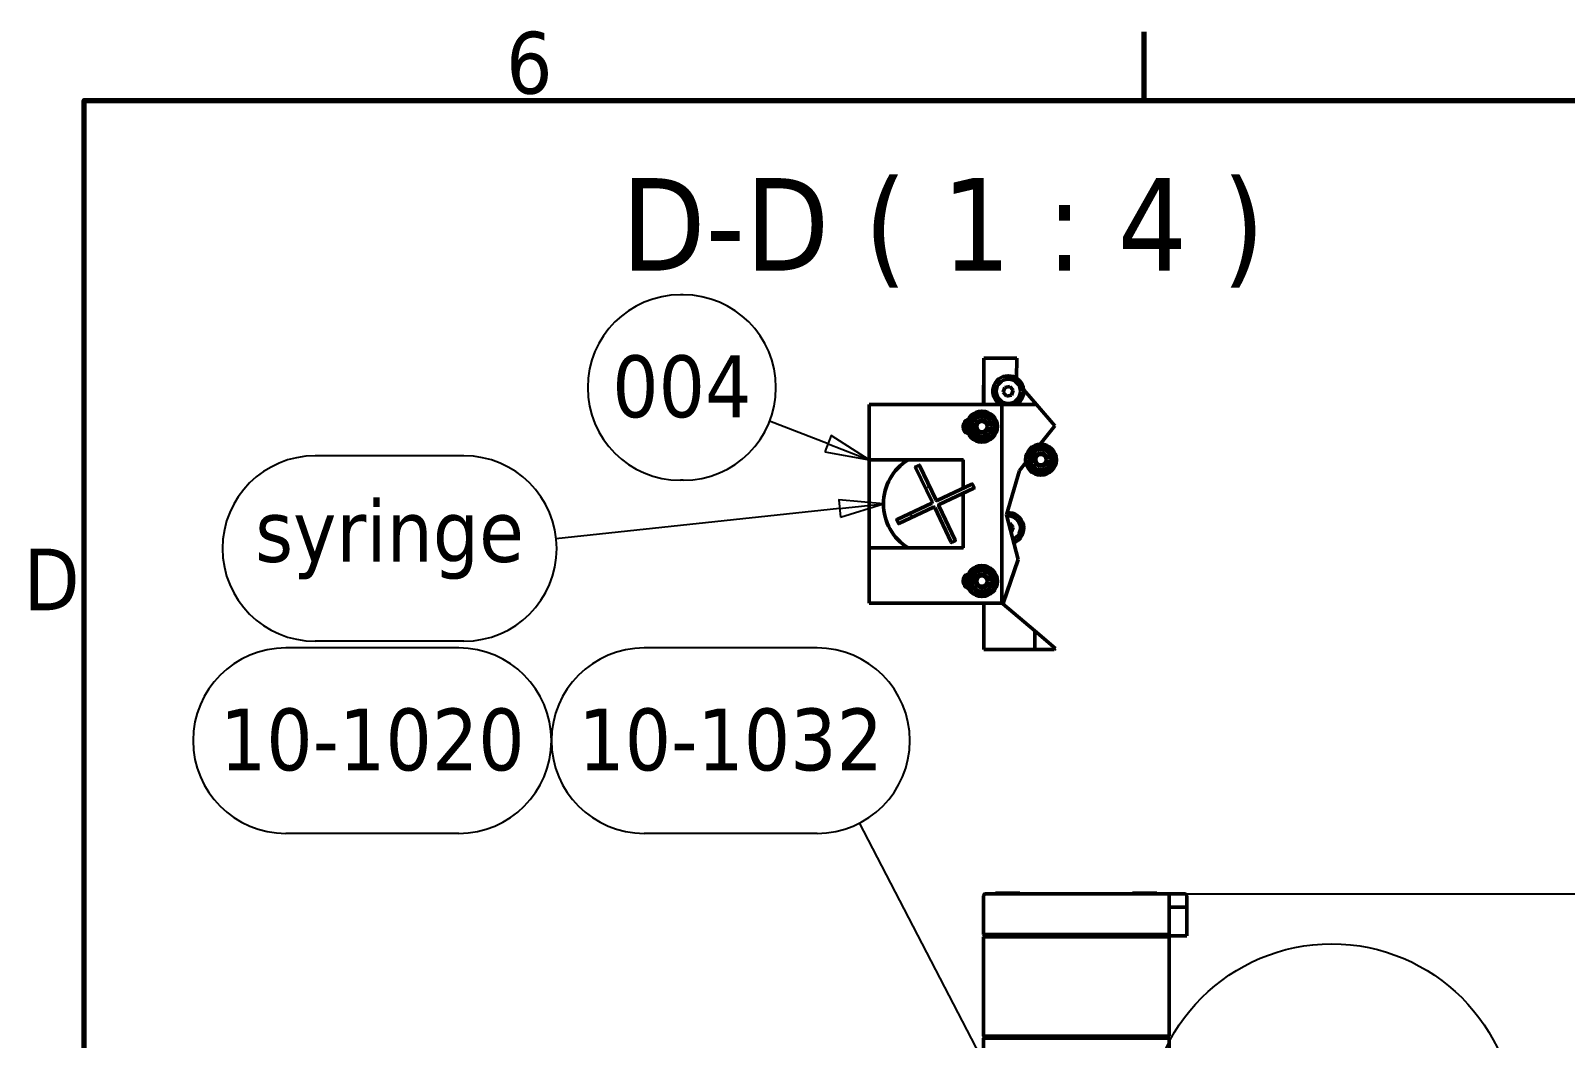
# Model space of a CAD drawing. Header units: millimetres. Extents: x -945 to 1680, y -1981 to 1188.
# Drawn here: x 27.9 to 375.4, y 935.5 to 1163.8 of the extents above; entities that cross this region are included whole.
import ezdxf

# ---------------------------------------------------------------- set-up
doc = ezdxf.new("R2010")
doc.units = ezdxf.units.MM
doc.header["$LTSCALE"] = 4
for name, color, linetype, lineweight in [('Border (ISO)', 7, 'Continuous', 70), ('Break Line (ISO)', 7, 'Continuous', 50), ('Detail Boundary (ISO)', 7, 'Continuous', 25), ('Dimension (ISO)', 7, 'Continuous', 25), ('Hatch (ISO)', 7, 'Continuous', 18), ('Symbol (ISO)', 7, 'Continuous', 25), ('Visible (ISO)', 7, 'Continuous', 50)]:
    doc.layers.add(name, color=color, linetype=linetype, lineweight=lineweight)
doc.styles.add('Label Text (ISO)', font='tahoma.ttf')
doc.styles.add('Note Text (ISO)', font='tahoma.ttf')
doc.dimstyles.new('Default (ISO)', dxfattribs={"dimscale": 4, "dimtxt": 3.5, "dimasz": 2.5, "dimexe": 3.175, "dimexo": 0, "dimgap": 0.762, "dimtad": 1, "dimrnd": 1e-08, "dimzin": 0, "dimtxsty": 'Note Text (ISO)', "dimcen": 0.09, "dimdle": 10, "dimclrd": 256, "dimclre": 256, "dimclrt": 256, "dimazin": 0, "dimtfac": 1.001486, "dimtmove": 0, "dimatfit": 3, "dimfxl": 1, "dimtolj": 1, "dimtzin": 0, "dimlwd": -1, "dimlwe": -1, "dimarcsym": 0})

# ---------------------------------------------------------------- blocks, each defined once
blk = doc.blocks.new('Borders Default Border')
at = {"layer": 'Border (ISO)'}
blk.add_line((70, 287), (70, 290.9), dxfattribs=at)
at = {"layer": 'Border (ISO)', "flags": 128}
blk.add_lwpolyline([(10, 10), (10, 287), (410, 287), (410, 10), (10, 10)], dxfattribs=at)
at = {"layer": 'Border (ISO)', "char_height": 3.5, "attachment_point": 7, "style": 'Note Text (ISO)'}
for s, insert in [('6', (33.883, 287.326)), ('D', (6.568, 258.125))]:
    blk.add_mtext(s, dxfattribs=dict(at, insert=insert))
blk = doc.blocks.new('*D7')
at = {"layer": 'Defpoints', "color": 0, "transparency": 16777216}
for p in [(281.01, 968.28), (336.36, 702.38), (409.81, 702.38)]:
    blk.add_point(p, dxfattribs=at)
at = {"layer": 'Dimension (ISO)', "transparency": 16777216}
for p, q in [((281.01, 968.28), (422.51, 968.28)), ((409.81, 958.28), (409.81, 712.38)), ((336.36, 702.38), (422.51, 702.38))]:
    blk.add_line(p, q, dxfattribs=at)
for points in [[(408.15, 958.28), (411.48, 958.28), (409.81, 968.28)], [(408.15, 712.38), (411.48, 712.38), (409.81, 702.38)]]:
    blk.add_solid(points, dxfattribs=at)
at = {"layer": 'Dimension (ISO)', "transparency": 16777216, "insert": (392.18, 817.9), "char_height": 14, "attachment_point": 1, "rotation": 90, "style": 'Note Text (ISO)'}
blk.add_mtext('\\A1;266', dxfattribs=at)
blk = doc.blocks.new('Balloon23')
at = {"layer": 'Symbol (ISO)'}
for p, q in [((31.202, 255.993), (21.415, 255.993)), ((51.489, 255.993), (41.702, 255.993)), ((61.371, 231.666), (53.897, 246.095)), ((31.202, 245.493), (21.415, 245.493)), ((51.489, 245.493), (41.702, 245.493)), ((61.815, 231.896), (60.927, 231.436)), ((60.927, 231.436), (62.521, 229.446)), ((61.371, 231.666), (62.521, 229.446)), ((62.521, 229.446), (61.815, 231.896))]:
    blk.add_line(p, q, dxfattribs=at)
at = {"layer": 'Symbol (ISO)', "flags": 128}
blk.add_lwpolyline([(60.927, 231.436), (62.521, 229.446), (61.815, 231.896), (60.927, 231.436)], dxfattribs=at)
at = {"layer": 'Symbol (ISO)'}
for centre, start, end in [((21.415, 250.743), 90, 270), ((31.202, 250.743), 270, 90), ((41.702, 250.743), 90, 270), ((51.489, 250.743), 270, 90)]:
    blk.add_arc(centre, 5.25, start, end, dxfattribs=at)
blk.add_solid([(60.927, 231.436), (62.521, 229.446), (61.815, 231.896), (60.927, 231.436)], dxfattribs=at)
at = {"layer": 'Symbol (ISO)', "char_height": 3.5, "attachment_point": 5, "style": 'Note Text (ISO)'}
for s, insert in [('10-1020', (26.308, 250.78)), ('10-1032', (46.596, 250.78))]:
    blk.add_mtext(s, dxfattribs=dict(at, insert=insert))
blk = doc.blocks.new('2dDetail0')
at = {"layer": 'Detail Boundary (ISO)'}
blk.add_circle((80.619, 228.83), 10.404, dxfattribs=at)
at = {"layer": 'Detail Boundary (ISO)', "insert": (88.426, 214.008), "char_height": 5.25, "attachment_point": 7, "style": 'Label Text (ISO)'}
blk.add_mtext('B', dxfattribs=at)
blk = doc.blocks.new('Balloon58')
at = {"layer": 'Symbol (ISO)'}
for p, q in [((43.912, 275.995), (43.752, 275.995)), ((52.113, 267.562), (48.798, 268.849)), ((52.294, 268.028), (51.932, 267.096)), ((52.113, 267.562), (54.444, 266.658)), ((54.444, 266.658), (52.294, 268.028)), ((51.932, 267.096), (54.444, 266.658)), ((43.912, 265.495), (43.752, 265.495))]:
    blk.add_line(p, q, dxfattribs=at)
at = {"layer": 'Symbol (ISO)', "flags": 128}
blk.add_lwpolyline([(51.932, 267.096), (54.444, 266.658), (52.294, 268.028), (51.932, 267.096)], dxfattribs=at)
at = {"layer": 'Symbol (ISO)'}
for centre, start, end in [((43.752, 270.745), 90, 270), ((43.912, 270.745), 270, 90)]:
    blk.add_arc(centre, 5.25, start, end, dxfattribs=at)
blk.add_solid([(51.932, 267.096), (54.444, 266.658), (52.294, 268.028), (51.932, 267.096)], dxfattribs=at)
at = {"layer": 'Symbol (ISO)', "insert": (43.832, 270.782), "char_height": 3.5, "attachment_point": 5, "style": 'Note Text (ISO)'}
blk.add_mtext('004', dxfattribs=at)
blk = doc.blocks.new('Balloon59')
at = {"layer": 'Symbol (ISO)'}
for p, q in [((31.497, 266.877), (23.08, 266.877)), ((55.249, 264.158), (52.71, 264.39)), ((52.71, 264.39), (52.816, 263.396)), ((52.763, 263.893), (55.249, 264.158)), ((52.816, 263.396), (55.249, 264.158)), ((52.763, 263.893), (36.699, 262.181)), ((31.497, 256.377), (23.08, 256.377))]:
    blk.add_line(p, q, dxfattribs=at)
at = {"layer": 'Symbol (ISO)', "flags": 128}
blk.add_lwpolyline([(52.816, 263.396), (55.249, 264.158), (52.71, 264.39), (52.816, 263.396)], dxfattribs=at)
at = {"layer": 'Symbol (ISO)'}
for centre, start, end in [((23.08, 261.627), 90, 270), ((31.497, 261.627), 270, 90)]:
    blk.add_arc(centre, 5.25, start, end, dxfattribs=at)
blk.add_solid([(52.816, 263.396), (55.249, 264.158), (52.71, 264.39), (52.816, 263.396)], dxfattribs=at)
at = {"layer": 'Symbol (ISO)', "insert": (27.288, 262.123), "char_height": 3.5, "attachment_point": 5, "style": 'Note Text (ISO)'}
blk.add_mtext('syringe', dxfattribs=at)

msp = doc.modelspace()

# ---------------------------------------------------------------- hatches: boundary and pattern name
at = {"layer": 'Hatch (ISO)'}
h = msp.add_hatch(dxfattribs=at)
h.set_pattern_fill('ANSI31', color=256, scale=101.6, angle=14.99998, style=0)
h.set_pattern_definition([(60, (0, 0), (-10.99852, 6.35), [])])
edge = h.paths.add_edge_path()
edge.add_line((233.591, 1056.481), (241.436, 1060.211))
edge.add_ellipse((241.394, 1060.301), major_axis=(0.0903, 0.0429), ratio=1, start_angle=270, end_angle=360)
edge.add_line((241.484, 1060.344), (241.14, 1061.067))
edge.add_ellipse((241.05, 1061.024), major_axis=(-0.0429, 0.0903), ratio=1, start_angle=270, end_angle=360)
edge.add_line((241.007, 1061.114), (233.162, 1057.384))
edge.add_ellipse((233.076, 1057.565), major_axis=(0.086, -0.181), ratio=1, start_angle=270, end_angle=360, ccw=False)
edge.add_line((232.895, 1057.479), (229.165, 1065.324))
edge.add_ellipse((229.075, 1065.281), major_axis=(-0.0429, 0.0903), ratio=1, start_angle=270, end_angle=360)
edge.add_line((229.032, 1065.371), (228.31, 1065.028))
edge.add_ellipse((228.352, 1064.937), major_axis=(-0.0903, -0.0429), ratio=1, start_angle=270, end_angle=360)
edge.add_line((228.262, 1064.894), (231.992, 1057.049))
edge.add_ellipse((231.812, 1056.963), major_axis=(0.181, 0.086), ratio=1, start_angle=270, end_angle=360, ccw=False)
edge.add_line((231.898, 1056.783), (224.052, 1053.053))
edge.add_ellipse((224.095, 1052.962), major_axis=(-0.0903, -0.0429), ratio=1, start_angle=270, end_angle=360)
edge.add_line((224.005, 1052.919), (224.348, 1052.197))
edge.add_ellipse((224.439, 1052.24), major_axis=(0.0429, -0.0903), ratio=1, start_angle=270, end_angle=360)
edge.add_line((224.482, 1052.15), (232.327, 1055.88))
edge.add_ellipse((232.413, 1055.699), major_axis=(-0.086, 0.181), ratio=1, start_angle=270, end_angle=360, ccw=False)
edge.add_line((232.593, 1055.785), (236.324, 1047.94))
edge.add_ellipse((236.414, 1047.983), major_axis=(0.0429, -0.0903), ratio=1, start_angle=270, end_angle=360)
edge.add_line((236.457, 1047.892), (237.179, 1048.236))
edge.add_ellipse((237.136, 1048.326), major_axis=(0.0903, 0.0429), ratio=1, start_angle=270, end_angle=360)
edge.add_line((237.227, 1048.369), (233.497, 1056.214))
edge.add_ellipse((233.677, 1056.3), major_axis=(-0.086, 0.181), ratio=1, start_angle=0, end_angle=90, ccw=False)
h = msp.add_hatch(dxfattribs=at)
h.set_pattern_fill('ANSI31', color=256, scale=101.6, style=0)
h.set_pattern_definition([(45, (0, 0), (-8.98026, 8.98026), [])])
h.paths.add_polyline_path([(259.637, 1023.632), (259.952, 1023.889), (255.244, 1027.868), (255.244, 1023.632)])

# ---------------------------------------------------------------- linework, layer by layer
at = {"layer": 'Break Line (ISO)'}
for p, q in [((251.146, 1089.632), (251.087, 1085.108)), ((252.729, 1082.463), (255.607, 1079.132)), ((255.607, 1079.132), (259.787, 1074.294)), ((259.787, 1074.294), (256.493, 1070.129)), ((251.814, 1064.213), (248.824, 1054.132)), ((253.2, 1065.965), (251.814, 1064.213)), ((248.824, 1054.132), (251.46, 1044.051)), ((251.46, 1044.051), (248.08, 1034.132)), ((248.08, 1034.132), (248.025, 1033.97)), ((248.025, 1033.97), (255.244, 1027.868)), ((259.952, 1023.889), (255.244, 1027.868)), ((259.637, 1023.632), (259.952, 1023.889))]:
    msp.add_line(p, q, dxfattribs=at)
at = {"layer": 'Visible (ISO)'}
for p, q in [((243.744, 1089.632), (251.146, 1089.632)), ((243.744, 1079.132), (243.744, 1089.632)), ((243.636, 1079.132), (243.636, 1083.003)), ((248.113, 1081.903), (248.481, 1082.998)), ((248.876, 1081.037), (248.113, 1081.903)), ((248.481, 1082.998), (249.613, 1083.226)), ((250.008, 1081.266), (248.876, 1081.037)), ((249.613, 1083.226), (250.376, 1082.36)), ((250.376, 1082.36), (250.008, 1081.266)), ((217.775, 1066.632), (217.775, 1079.132)), ((217.775, 1079.132), (247.775, 1079.132)), ((247.775, 1079.132), (255.607, 1079.132)), ((247.775, 1079.132), (247.775, 1034.132)), ((217.775, 1046.632), (217.775, 1066.632)), ((217.775, 1066.632), (239.004, 1066.632)), ((228.262, 1064.894), (231.992, 1057.049)), ((229.032, 1065.371), (228.31, 1065.028)), ((232.895, 1057.479), (229.165, 1065.324)), ((239.004, 1066.632), (239.004, 1060.161)), ((241.007, 1061.114), (233.162, 1057.384)), ((233.591, 1056.481), (241.436, 1060.211)), ((241.484, 1060.344), (241.14, 1061.067)), ((231.898, 1056.783), (224.052, 1053.053)), ((239.004, 1059.054), (239.004, 1046.632)), ((224.005, 1052.919), (224.348, 1052.197)), ((224.482, 1052.15), (232.327, 1055.88)), ((232.593, 1055.785), (236.324, 1047.94)), ((237.227, 1048.369), (233.497, 1056.214)), ((249.337, 1052.171), (249.613, 1052.226)), ((249.613, 1052.226), (250.376, 1051.36)), ((250.008, 1050.266), (249.844, 1050.233)), ((250.376, 1051.36), (250.008, 1050.266)), ((239.004, 1046.632), (217.775, 1046.632)), ((217.775, 1034.132), (217.775, 1046.632)), ((236.457, 1047.892), (237.179, 1048.236)), ((247.775, 1034.132), (217.775, 1034.132)), ((243.744, 1023.632), (243.744, 1034.132)), ((248.08, 1034.132), (247.775, 1034.132)), ((255.244, 1027.868), (255.244, 1023.632)), ((255.244, 1023.632), (243.744, 1023.632)), ((255.244, 1023.632), (259.637, 1023.632)), ((243.636, 959.033), (243.636, 967.783)), ((244.575, 968.283), (244.136, 968.283)), ((244.575, 968.283), (247.204, 968.283)), ((251.886, 968.433), (246.386, 968.433)), ((246.386, 968.283), (246.386, 968.433)), ((248.264, 968.283), (247.204, 968.283)), ((248.264, 968.283), (281.007, 968.283)), ((251.886, 968.283), (251.886, 968.433)), ((282.886, 968.433), (277.386, 968.433)), ((277.386, 968.283), (277.386, 968.433)), ((282.068, 968.283), (281.007, 968.283)), ((282.068, 968.283), (284.696, 968.283)), ((282.886, 968.283), (282.886, 968.433)), ((285.136, 968.283), (284.696, 968.283)), ((285.136, 968.283), (289.136, 968.283)), ((285.636, 967.783), (285.636, 959.033)), ((289.636, 967.783), (289.636, 965.283)), ((289.136, 965.283), (285.636, 965.283)), ((289.136, 965.283), (289.636, 965.283)), ((289.636, 964.783), (289.636, 965.283)), ((289.636, 964.783), (289.636, 959.283)), ((243.886, 958.783), (243.636, 959.033)), ((243.636, 959.033), (244.222, 959.033)), ((246.85, 959.033), (244.222, 959.033)), ((246.85, 959.033), (248.264, 959.033)), ((281.007, 959.033), (248.264, 959.033)), ((281.007, 959.033), (282.422, 959.033)), ((285.05, 959.033), (282.422, 959.033)), ((285.05, 959.033), (285.636, 959.033)), ((285.386, 958.783), (285.636, 959.033)), ((289.636, 958.783), (289.636, 959.283)), ((243.886, 958.783), (243.636, 958.533)), ((244.488, 958.533), (243.636, 958.533)), ((243.636, 958.533), (243.636, 936.033)), ((244.398, 958.783), (243.886, 958.783)), ((244.398, 958.783), (247.027, 958.783)), ((248.843, 958.533), (244.488, 958.533)), ((248.264, 958.783), (247.027, 958.783)), ((248.264, 958.783), (281.007, 958.783)), ((251.311, 958.533), (248.843, 958.533)), ((277.961, 958.783), (251.311, 958.783)), ((251.311, 958.533), (277.961, 958.533)), ((280.429, 958.533), (277.961, 958.533)), ((284.784, 958.533), (280.429, 958.533)), ((282.245, 958.783), (281.007, 958.783)), ((282.245, 958.783), (284.873, 958.783)), ((285.636, 958.533), (284.784, 958.533)), ((285.386, 958.783), (284.873, 958.783)), ((285.386, 958.783), (285.636, 958.533)), ((289.636, 958.783), (285.386, 958.783)), ((285.636, 958.533), (285.636, 936.033)), ((243.636, 936.033), (244.488, 936.033)), ((243.636, 936.033), (243.886, 935.783)), ((243.886, 935.783), (243.636, 935.533)), ((244.222, 935.533), (243.636, 935.533)), ((243.636, 928.083), (243.636, 935.533)), ((243.886, 935.783), (244.398, 935.783)), ((244.222, 935.533), (246.85, 935.533)), ((247.027, 935.783), (244.398, 935.783)), ((244.488, 936.033), (248.843, 936.033)), ((248.264, 935.533), (246.85, 935.533)), ((247.027, 935.783), (248.264, 935.783)), ((281.007, 935.783), (248.264, 935.783)), ((248.264, 935.533), (281.007, 935.533)), ((248.843, 936.033), (251.311, 936.033)), ((277.961, 936.033), (251.311, 936.033)), ((251.311, 935.783), (277.961, 935.783)), ((277.961, 936.033), (280.429, 936.033)), ((280.429, 936.033), (284.784, 936.033)), ((281.007, 935.783), (282.245, 935.783)), ((282.422, 935.533), (281.007, 935.533)), ((284.873, 935.783), (282.245, 935.783)), ((282.422, 935.533), (285.05, 935.533)), ((284.784, 936.033), (285.636, 936.033)), ((284.873, 935.783), (285.386, 935.783)), ((285.636, 935.533), (285.05, 935.533)), ((285.636, 936.033), (285.386, 935.783)), ((285.386, 935.783), (285.636, 935.533)), ((285.636, 935.533), (285.636, 928.283))]:
    msp.add_line(p, q, dxfattribs=at)
for centre, radius in [((249.244, 1082.132), 2.75), ((243.275, 1074.132), 3.5), ((243.275, 1074.132), 2.3), ((243.275, 1074.132), 1.5), ((243.275, 1074.132), 1.5), ((243.275, 1074.132), 1.193), ((256.636, 1066.632), 3.5), ((256.636, 1066.632), 2.3), ((256.636, 1066.632), 1.5), ((256.636, 1066.632), 1.5), ((256.636, 1066.632), 1.193), ((243.275, 1039.132), 3.5), ((243.275, 1039.132), 2.3), ((243.275, 1039.132), 1.5), ((243.275, 1039.132), 1.5), ((243.275, 1039.132), 1.193)]:
    msp.add_circle(centre, radius, dxfattribs=at)
for centre, radius, start, end in [((249.244, 1082.132), 3.5, 301.00272, 238.99728), ((245.636, 1083.003), 2, 161.02955, 180), ((240.775, 1074.132), 1.75, 109.61598, 250.38402), ((232.744, 1056.632), 11.75, 121.67243, 238.32757), ((228.352, 1064.937), 0.1, 115.42939, 205.42939), ((229.075, 1065.281), 0.1, 25.42939, 115.42939), ((232.744, 1056.632), 11.75, 57.81254, 58.32757), ((241.05, 1061.024), 0.1, 25.42939, 115.42939), ((241.394, 1060.301), 0.1, 295.42939, 25.42939), ((231.812, 1056.963), 0.2, 295.42939, 25.42939), ((233.076, 1057.565), 0.2, 205.42939, 295.42939), ((233.677, 1056.3), 0.2, 115.42939, 205.42939), ((224.095, 1052.962), 0.1, 115.42939, 205.42939), ((232.413, 1055.699), 0.2, 25.42939, 115.42939), ((249.244, 1051.132), 2.75, 292.01209, 97.30065), ((249.244, 1051.132), 3.5, 290.42977, 94.51631), ((224.439, 1052.24), 0.1, 205.42939, 295.42939), ((236.414, 1047.983), 0.1, 205.42939, 295.42939), ((237.136, 1048.326), 0.1, 295.42939, 25.42939), ((232.744, 1056.632), 11.75, 301.67243, 302.18746), ((240.775, 1039.132), 1.75, 109.61598, 250.38402), ((244.136, 967.783), 0.5, 90, 180), ((285.136, 967.783), 0.5, 0, 90), ((289.136, 967.783), 0.5, 0, 90)]:
    msp.add_arc(centre, radius, start, end, dxfattribs=at)
for points in [[(240.955, 1076.3), (242.474, 1076.762), (243.992, 1077.225)], [(243.992, 1077.225), (245.153, 1076.141), (246.313, 1075.057)], [(240.238, 1073.206), (240.596, 1074.753), (240.955, 1076.3)], [(246.313, 1075.057), (245.954, 1073.511), (245.596, 1071.964)], [(242.558, 1071.038), (241.398, 1072.122), (240.238, 1073.206)], [(245.596, 1071.964), (244.077, 1071.501), (242.558, 1071.038)], [(253.694, 1067.827), (254.947, 1068.802), (256.2, 1069.777)], [(254.13, 1064.682), (253.912, 1066.255), (253.694, 1067.827)], [(256.2, 1069.777), (257.671, 1069.179), (259.142, 1068.582)], [(259.142, 1068.582), (259.36, 1067.009), (259.578, 1065.436)], [(257.071, 1063.486), (255.6, 1064.084), (254.13, 1064.682)], [(259.578, 1065.436), (258.324, 1064.461), (257.071, 1063.486)], [(240.247, 1038.176), (240.59, 1039.726), (240.933, 1041.276)], [(240.933, 1041.276), (242.448, 1041.754), (243.962, 1042.232)], [(243.962, 1042.232), (245.133, 1041.16), (246.303, 1040.088)], [(246.303, 1040.088), (245.96, 1038.537), (245.617, 1036.987)], [(242.589, 1036.031), (241.418, 1037.104), (240.247, 1038.176)], [(245.617, 1036.987), (244.103, 1036.509), (242.589, 1036.031)]]:
    msp.add_rational_spline(points, [1, 1.15470053838, 1], degree=2, dxfattribs=at)

# ---------------------------------------------------------------- block references
at = {"xscale": 4, "yscale": 4, "zscale": 4}
msp.add_blockref('Borders Default Border', (0, 0), dxfattribs=at)
at = {"layer": 'Detail Boundary (ISO)', "xscale": 4, "yscale": 4, "zscale": 4}
msp.add_blockref('2dDetail0', (0, 0), dxfattribs=at)
at = {"layer": 'Symbol (ISO)', "xscale": 4, "yscale": 4, "zscale": 4}
for name in ['Balloon58', 'Balloon59', 'Balloon23']:
    msp.add_blockref(name, (0, 0), dxfattribs=at)

# ---------------------------------------------------------------- texts
at = {"layer": 'Symbol (ISO)', "insert": (161.647, 1105.637), "char_height": 21, "attachment_point": 7, "style": 'Label Text (ISO)'}
msp.add_mtext('D-D ( 1 : 4 )', dxfattribs=at)

# ---------------------------------------------------------------- dimensions: what is measured, and where the dimension line sits
at = {"layer": 'Dimension (ISO)'}
dim = msp.add_linear_dim(base=(409.813, 702.383), p1=(281.007, 968.283), p2=(336.365, 702.383), angle=90, dimstyle='Default (ISO)', override={"dimgap": 0.762, "dimdec": 0, "dimtol": 0, "dimlim": 0, "dimtp": 0, "dimtm": 0, "dimtdec": 2, "dimtofl": 0, "dimatfit": 1}, dxfattribs=at)
dim.commit()
dim.dimension.update_dxf_attribs({"geometry": '*D7', "text_midpoint": (409.813, 832.842), "dimtype": 160})

doc.saveas('drawing.dxf')
